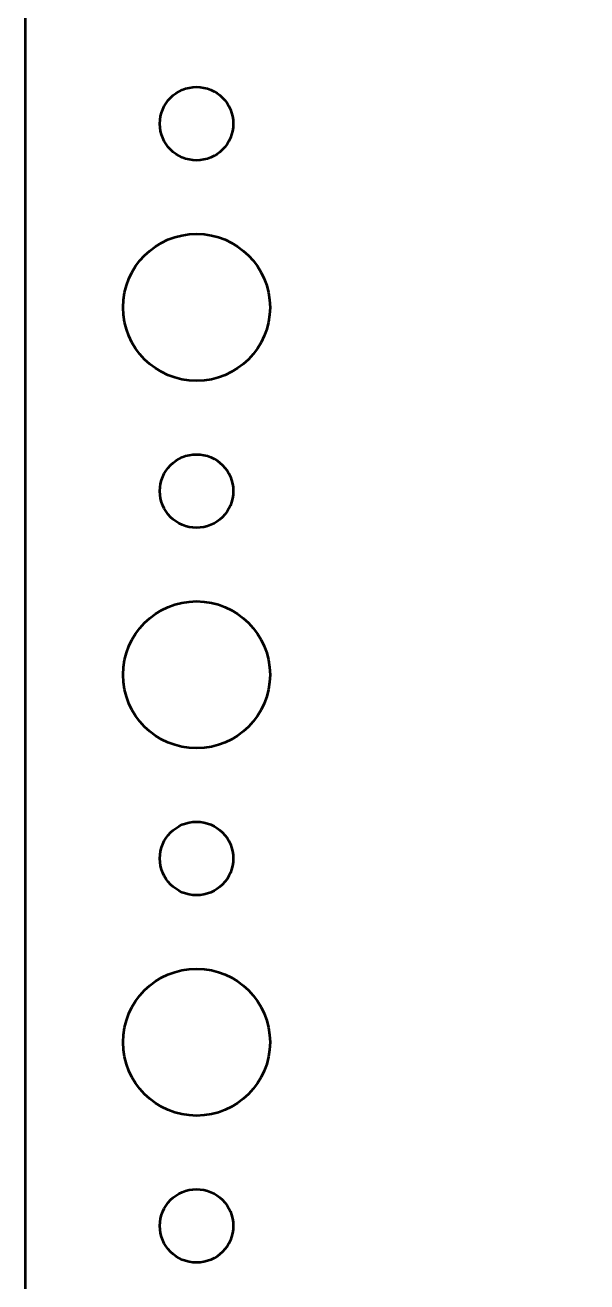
# Model space of a CAD drawing. Header units: centimetres. Extents: x -5.2 to 5.2, y -9.7 to 9.7.
# Drawn here: x -5.2 to -2.91, y -6.98 to -1.85 of the extents above; entities that cross this region are included whole.
import ezdxf

# ---------------------------------------------------------------- set-up
doc = ezdxf.new("R2010")
doc.units = ezdxf.units.CM
doc.header["$MEASUREMENT"] = 0
doc.layers.add('Layer 1', color=7, linetype='Continuous')

msp = doc.modelspace()

# ---------------------------------------------------------------- linework, layer by layer
at = {"layer": 'Layer 1', "lineweight": 53}
for centre, major_axis in [((-4.5, -2.25), (0, 0.15)), ((-4.49999, -3.00001), (0, 0.30001)), ((-4.5, -3.75), (0, 0.15)), ((-4.49999, -4.50001), (0, 0.30001)), ((-4.5, -5.25), (0, 0.15)), ((-4.49999, -6.00001), (0, 0.30001)), ((-4.5, -6.75), (0, 0.15))]:
    msp.add_ellipse(centre, major_axis=major_axis, ratio=1, dxfattribs=at)
msp.add_open_spline([(-5.2, -9.2), (-5.2, -9.2), (-5.2, 9.2), (-5.2, 9.2), (-5.2, 9.2), (-5.2, 9.47614), (-4.97614, 9.7), (-4.7, 9.7), (-4.7, 9.7), (-4.7, 9.7), (4.7, 9.7), (4.7, 9.7), (4.7, 9.7), (4.97614, 9.7), (5.2, 9.47614), (5.2, 9.2), (5.2, 9.2), (5.2, 9.2), (5.2, -9.2), (5.2, -9.2), (5.2, -9.2), (5.2, -9.47614), (4.97614, -9.7), (4.7, -9.7), (4.7, -9.7), (4.7, -9.7), (-4.7, -9.7), (-4.7, -9.7), (-4.7, -9.7), (-4.97614, -9.7), (-5.2, -9.47614), (-5.2, -9.2)], degree=3, knots=[0, 0, 0, 0, 0.1111111, 0.1111111, 0.1111111, 0.1111111, 0.2222222, 0.2222222, 0.2222222, 0.2222222, 0.3333333, 0.3333333, 0.3333333, 0.3333333, 0.4444444, 0.4444444, 0.4444444, 0.4444444, 0.5555556, 0.5555556, 0.5555556, 0.5555556, 0.6666667, 0.6666667, 0.6666667, 0.6666667, 0.7777778, 0.7777778, 0.7777778, 0.7777778, 1, 1, 1, 1], dxfattribs=at)

doc.saveas('drawing.dxf')
